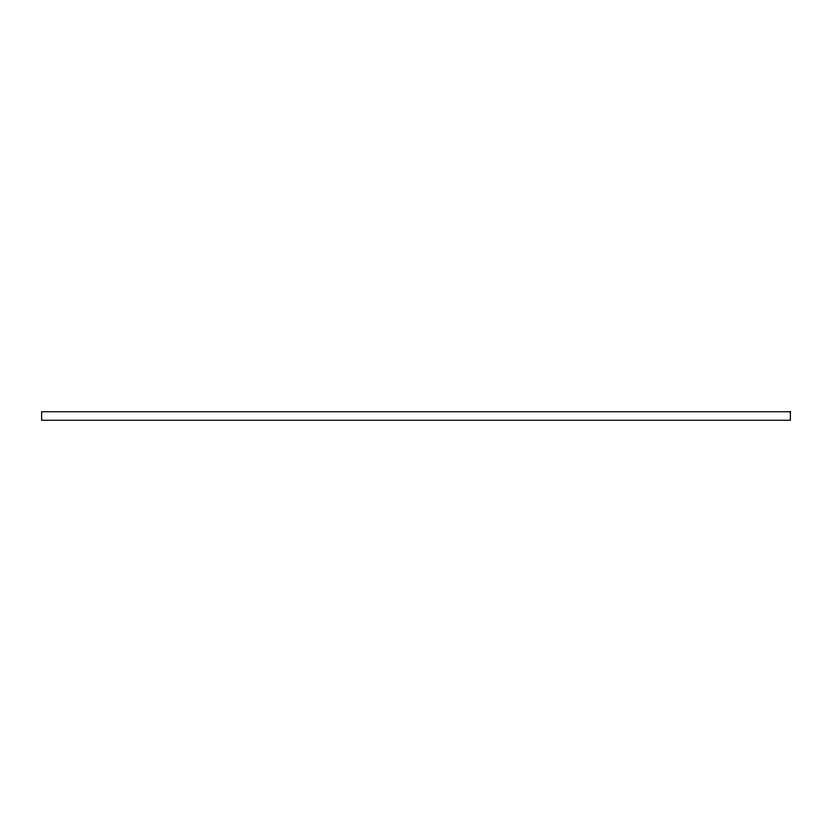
<?xml version="1.0" encoding="UTF-8"?>
<svg xmlns="http://www.w3.org/2000/svg" width="832" height="832" viewBox="0 0 832 832"><rect width="100%" height="100%" fill="white"/><g stroke="black" fill="none" stroke-linecap="round" stroke-linejoin="round"><path stroke-width="1.25" d="M790.4 411.746L41.6 411.746L41.6 420.254L790.4 420.254L790.4 411.746"/></g></svg>
